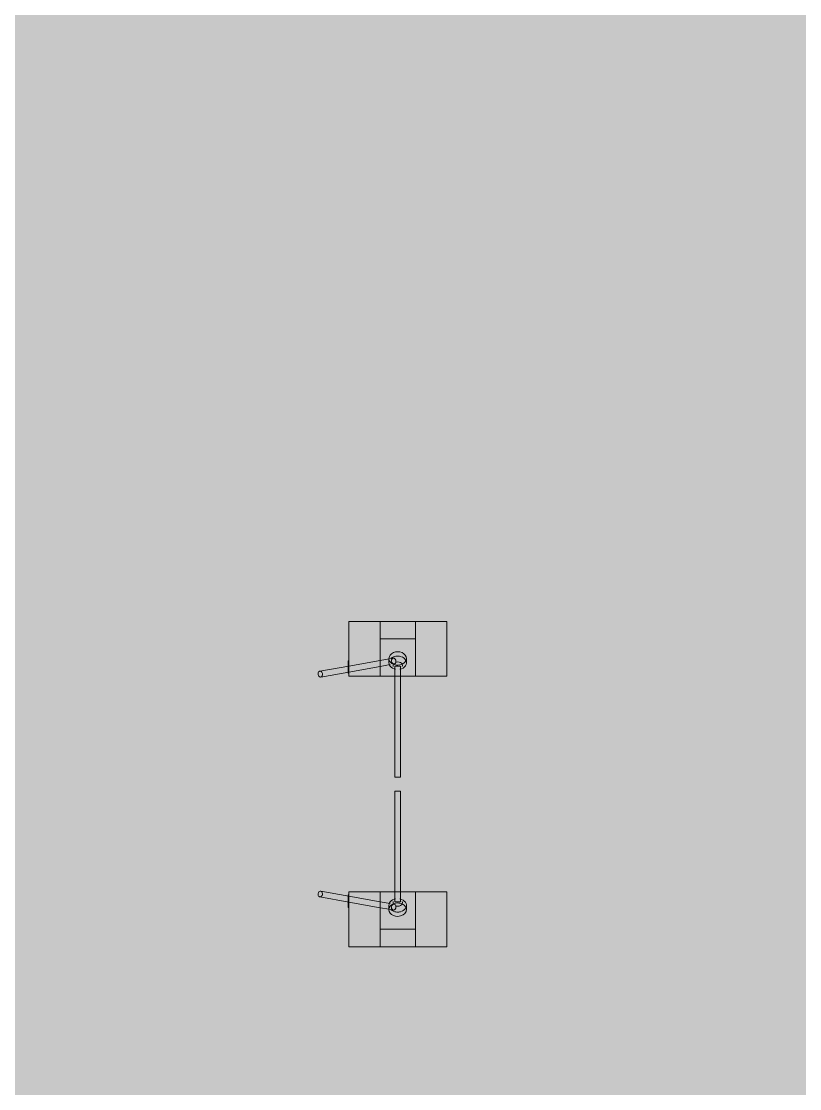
# Model space of a CAD drawing. Header units: millimetres. Extents: x -3724 to 231642, y -8553 to 29017.
# Drawn here: x 87495 to 91465, y 15282 to 20725 of the extents above; entities that cross this region are included whole.
import ezdxf

# ---------------------------------------------------------------- set-up
doc = ezdxf.new("R2010")
doc.units = ezdxf.units.MM
doc.layers.add('A-DETL-GENF-3', color=7, linetype='Continuous', lineweight=9, true_color=0xc0c0c0, transparency=0.4)
doc.layers.add('A-GENM-3', color=7, linetype='Continuous', lineweight=5, true_color=0x737373)
doc.layers.add('M-EQPM-3', color=7, linetype='Continuous', lineweight=5, true_color=0x737373)

# ---------------------------------------------------------------- blocks, each defined once
blk = doc.blocks.new('Gotschlich_Турникет-трипод_Тумбовый_Modul_Cross _R18 - Modul Cross 2-Arm-31992132-1_3_1_птичка')
at = {"layer": 'A-GENM-3'}
for p, q in [((83, -250), (86.2, -250)), ((86.2, -250), (91.5, -250)), ((91.3, -250), (90.7, -250)), ((94.6, -250), (91.3, -250)), ((91.5, -250), (94.6, -250))]:
    blk.add_line(p, q, dxfattribs=at)
at = {"layer": 'M-EQPM-3'}
for p, q in [((-140, 250), (-140, 90)), ((-140, 90), (-140, 250)), ((-140, 250), (140, 250)), ((140, 250), (-140, 250)), ((140, 250), (140, 90)), ((140, 90), (140, 250)), ((-50.7, 90), (-140, 90)), ((-140, 90), (140, 90)), ((-140, 90), (-140, -90)), ((-140, 90), (-140, -90)), ((-140, -90), (-140, 90)), ((-140, 90), (-140, -90)), ((-140, 90), (140, 90)), ((-140, 90), (140, 90)), ((-140, -90), (-140, 90)), ((-140, 90), (-140, -90)), ((-140, 90), (140, 90)), ((-140, 90), (140, 90)), ((-140, 90), (140, 90)), ((-140, 90), (140, 90)), ((140, 90), (-50.7, 90)), ((-50.7, 90), (-50.7, -90)), ((140, -90), (140, 90)), ((140, -90), (140, 90)), ((140, 90), (140, -90)), ((140, -90), (140, 90)), ((140, 90), (140, -90)), ((70.8, 44.5), (49, 44.5)), ((94.8, 15), (88.7, 15)), ((140, 15), (94.8, 15)), ((653.7, 15), (140, 15)), ((47.1, -22.8), (50.9, -43.8)), ((49, -44.5), (70.8, -44.5)), ((50.9, -43.8), (59.1, -90)), ((89.6, -90), (80.4, -38.5)), ((88.7, -15), (94.8, -15)), ((94.8, -15), (140, -15)), ((140, -15), (653.7, -15)), ((140, -90), (-140, -90)), ((-140, -90), (-50.7, -90)), ((-140, -90), (140, -90)), ((140, -90), (-140, -90)), ((-140, -90), (140, -90)), ((140, -90), (-140, -90)), ((-140, -250), (-140, -90)), ((-140, -90), (-140, -250)), ((-140, -90), (60, -90)), ((-140, -90), (140, -90)), ((-50.7, -90), (140, -90)), ((59.1, -90), (87.7, -250)), ((87.7, -90), (140, -90)), ((118.2, -250), (89.6, -90)), ((140, -250), (140, -90)), ((140, -90), (140, -250)), ((-140, -250), (91.5, -250)), ((140, -250), (-140, -250)), ((63.6, -250), (60.8, -250)), ((60.8, -250), (63.6, -250)), ((60.8, -250), (60.8, -252)), ((63.6, -252), (60.8, -252)), ((60.8, -252), (63.6, -252)), ((64.9, -250), (62.5, -250)), ((62.5, -250), (73, -250)), ((62.5, -250), (62.5, -252)), ((73, -252), (62.5, -252)), ((62.5, -252), (64.9, -252)), ((76.7, -250), (63.6, -250)), ((63.6, -250), (65.8, -250)), ((63.6, -250), (63.6, -252)), ((65.8, -252), (63.6, -252)), ((63.6, -252), (76.7, -252)), ((68.9, -250), (63.9, -250)), ((63.9, -250), (65.6, -250)), ((63.9, -250), (63.9, -252)), ((65.6, -252), (63.9, -252)), ((63.9, -252), (68.9, -252)), ((65.7, -250), (64.5, -250)), ((64.5, -250), (77.5, -250)), ((64.5, -250), (64.5, -252)), ((77.5, -252), (64.5, -252)), ((64.5, -252), (65.7, -252)), ((66.4, -250), (64.9, -250)), ((64.9, -250), (64.9, -252)), ((64.9, -252), (66.4, -252)), ((65.6, -250), (67.2, -250)), ((67.2, -252), (65.6, -252)), ((77.9, -250), (65.7, -250)), ((65.7, -250), (65.7, -252)), ((65.7, -252), (77.9, -252)), ((65.8, -250), (78.2, -250)), ((65.8, -250), (65.8, -252)), ((78.2, -252), (65.8, -252)), ((79.3, -250), (66.4, -250)), ((66.4, -252), (79.3, -252)), ((67.2, -250), (80.3, -250)), ((67.2, -250), (67.2, -252)), ((80.3, -252), (67.2, -252)), ((69.5, -250), (68.9, -250)), ((68.9, -250), (68.9, -252)), ((68.9, -252), (69.5, -252)), ((70.9, -250), (69.5, -250)), ((69.5, -250), (69.5, -252)), ((69.5, -252), (70.9, -252)), ((81.4, -250), (70.9, -250)), ((70.9, -252), (81.4, -252)), ((73, -250), (74.2, -250)), ((73, -250), (73, -252)), ((74.2, -252), (73, -252)), ((74.2, -250), (75, -250)), ((75, -252), (74.2, -252)), ((75, -250), (80, -250)), ((75, -250), (75, -252)), ((80, -252), (75, -252)), ((78.1, -250), (76.7, -250)), ((76.7, -250), (76.7, -252)), ((76.7, -252), (78.1, -252)), ((77.5, -250), (79, -250)), ((77.5, -252), (77.5, -250)), ((79, -252), (77.5, -252)), ((80.3, -250), (77.9, -250)), ((77.9, -250), (77.9, -252)), ((77.9, -252), (80.3, -252)), ((80, -250), (78.1, -250)), ((78.1, -252), (80, -252)), ((78.2, -250), (79.3, -250)), ((78.2, -252), (78.2, -250)), ((79.3, -252), (78.2, -252)), ((79, -250), (81.4, -250)), ((81.4, -252), (79, -252)), ((79.3, -250), (79.3, -252)), ((80, -250), (80, -252)), ((80.3, -250), (83.1, -250)), ((83.1, -250), (80.3, -250)), ((80.3, -250), (80.3, -252)), ((80.3, -250), (80.3, -252)), ((80.3, -252), (83.1, -252)), ((83.1, -252), (80.3, -252)), ((81.4, -250), (81.4, -252)), ((86.3, -250), (83, -250)), ((83, -250), (86.2, -250)), ((83, -250), (83, -252)), ((86.2, -252), (83, -252)), ((83, -252), (86.3, -252)), ((83.1, -250), (83.1, -252)), ((86.2, -250), (91.5, -250)), ((86.2, -252), (86.2, -250)), ((91.5, -252), (86.2, -252)), ((86.9, -250), (86.3, -250)), ((86.3, -250), (86.3, -252)), ((86.3, -252), (86.9, -252)), ((90.7, -250), (86.9, -250)), ((86.9, -250), (86.9, -252)), ((86.9, -252), (90.7, -252)), ((88.3, -250), (87.5, -250)), ((87.5, -250), (90.1, -250)), ((87.5, -250), (87.5, -252)), ((90.1, -252), (87.5, -252)), ((87.5, -252), (88.3, -252)), ((87.7, -250), (114, -397.6)), ((89.2, -250), (88.3, -250)), ((88.3, -250), (88.3, -252)), ((88.3, -252), (89.2, -252)), ((90.1, -250), (89.2, -250)), ((89.2, -250), (89.2, -252)), ((89.2, -252), (90.1, -252)), ((90.1, -252), (90.1, -250)), ((91.3, -250), (90.7, -250)), ((90.7, -250), (90.7, -252)), ((90.7, -252), (91.3, -252)), ((94.6, -250), (91.3, -250)), ((91.3, -250), (91.3, -252)), ((91.3, -252), (94.6, -252)), ((91.5, -250), (94.6, -250)), ((91.5, -250), (91.5, -252)), ((94.6, -252), (91.5, -252)), ((96.9, -250), (93.7, -250)), ((93.7, -250), (97.1, -250)), ((93.7, -250), (93.7, -252)), ((97.1, -252), (93.7, -252)), ((93.7, -252), (96.9, -252)), ((94.6, -250), (94.6, -252)), ((102.1, -250), (96.9, -250)), ((96.9, -250), (96.9, -252)), ((96.9, -252), (102.1, -252)), ((97.1, -250), (99.1, -250)), ((97.1, -252), (97.1, -250)), ((99.1, -252), (97.1, -252)), ((99.1, -250), (99.9, -250)), ((99.1, -250), (99.1, -252)), ((99.9, -252), (99.1, -252)), ((99.9, -250), (102, -250)), ((99.9, -250), (99.9, -252)), ((102, -252), (99.9, -252)), ((102, -250), (105.3, -250)), ((102, -250), (102, -252)), ((105.3, -252), (102, -252)), ((105.3, -250), (102.1, -250)), ((102.1, -250), (102.1, -252)), ((102.1, -252), (105.3, -252)), ((105.3, -250), (105.3, -252)), ((106.9, -250), (110.1, -250)), ((110.1, -250), (106.9, -250)), ((106.9, -252), (106.9, -250)), ((106.9, -250), (106.9, -252)), ((106.9, -252), (110.1, -252)), ((110.1, -252), (106.9, -252)), ((110, -250), (107, -250)), ((107, -250), (110, -250)), ((107, -250), (107, -252)), ((107, -250), (107, -252)), ((110, -252), (107, -252)), ((107, -252), (110, -252)), ((110, -252), (110, -250)), ((110, -250), (110, -252)), ((110.1, -250), (110.1, -252)), ((110.1, -250), (110.1, -252)), ((116, -250), (111.8, -250)), ((111.8, -250), (115.5, -250)), ((111.8, -250), (111.8, -252)), ((115.5, -252), (111.8, -252)), ((111.8, -252), (116, -252)), ((115.6, -250), (111.9, -250)), ((111.9, -250), (116, -250)), ((111.9, -250), (111.9, -252)), ((116, -252), (111.9, -252)), ((111.9, -252), (115.6, -252)), ((115.5, -250), (117.8, -250)), ((115.5, -252), (115.5, -250)), ((117.8, -252), (115.5, -252)), ((117.8, -250), (115.6, -250)), ((115.6, -250), (115.6, -252)), ((115.6, -252), (117.8, -252)), ((116, -250), (116, -252)), ((116.7, -250), (140, -250)), ((117.8, -250), (120.1, -250)), ((120.2, -250), (117.8, -250)), ((117.8, -250), (117.8, -252)), ((117.8, -250), (117.8, -252)), ((117.8, -252), (120.2, -252)), ((120.1, -252), (117.8, -252)), ((143.6, -392.3), (118.2, -250)), ((123.8, -250), (119.8, -250)), ((119.8, -250), (123.8, -250)), ((119.8, -250), (119.8, -252)), ((123.8, -252), (119.8, -252)), ((119.8, -252), (123.8, -252)), ((120.1, -250), (123.8, -250)), ((120.1, -250), (120.1, -252)), ((123.8, -252), (120.1, -252)), ((123.8, -250), (120.2, -250)), ((120.2, -250), (120.2, -252)), ((120.2, -252), (123.8, -252)), ((123.8, -250), (123.8, -252)), ((123.8, -250), (123.8, -252))]:
    blk.add_line(p, q, dxfattribs=at)
for centre, major_axis, ratio, start_param, end_param in [((49, 0), (0, 44.5), 0.767231, 4.712389, 7.853982), ((49, 0), (0, 44.5), 0.767231, 1.570796, 2.094395), ((70.8, 0), (0, 44.5), 0.767231, 1.123331, 1.570796), ((70.8, 0), (0, 44.5), 0.767231, 1.570796, 2.018261), ((70.8, 0), (0, 44.5), 0.767231, 0.334478, 1.047198), ((70.8, 0), (0, 44.5), 0.767231, 4.950725, 6.617663), ((85, 0), (0, 23.8), 0.767231, 0.363973, 1.570796), ((85, 0), (0, 23.8), 0.767231, 1.570796, 2.040343), ((49, 0), (0, 44.5), 0.767231, 4.18879, 4.712389), ((85, 0), (0, 23.8), 0.767231, 5.969026, 6.597345), ((88.7, 0), (0, 15), 0.001848, 0, 0.523599), ((88.7, 0), (0, 15), 0.001848, 5.759587, 6.283185), ((88.7, 0), (0, 15), 0.001848, 0.523599, 0.785398), ((88.7, 0), (0, 15), 0.001848, 5.497787, 5.759587), ((88.7, 0), (0, 15), 0.001848, 0.785398, 1.570796), ((88.7, 0), (0, 15), 0.001848, 4.974188, 5.497787), ((88.7, 0), (0, 15), 0.001848, 4.712389, 4.974188), ((88.7, 0), (0, 15), 0.001848, 1.570796, 2.094395), ((88.7, 0), (0, 15), 0.001848, 4.45059, 4.712389), ((653.7, 0), (0, 15), 0.001848, 0, 1.570796), ((653.7, 0), (0, 15), 0.001848, 4.712389, 6.283185), ((653.7, 0), (0, 15), 0.001848, 1.570796, 3.141593), ((653.7, 0), (0, 15), 0.001848, 3.141593, 4.712389), ((49, 0), (0, 44.5), 0.767231, 2.094395, 2.617994), ((49, 0), (0, 44.5), 0.767231, 2.617994, 4.18879), ((70.8, 0), (0, 44.5), 0.767231, 2.094395, 2.419433), ((61.9, -20.2), (14.8, 2.6), 0.738826, 2.696356, 3.219954), ((61.9, -20.2), (14.8, 2.6), 0.738826, 3.219954, 3.481754), ((61.9, -20.2), (14.8, 2.6), 0.738826, 2.434556, 2.696356), ((61.9, -20.2), (14.8, 2.6), 0.738826, 3.481754, 3.743553), ((61.9, -20.2), (14.8, 2.6), 0.738826, 2.172757, 2.434556), ((61.9, -20.2), (14.8, 2.6), 0.738826, 3.743553, 4.528951), ((61.9, -20.2), (14.8, 2.6), 0.738826, 1.387359, 2.172757), ((61.9, -20.2), (14.8, 2.6), 0.738826, 4.528951, 4.790751), ((61.9, -20.2), (14.8, 2.6), 0.738826, 1.125559, 1.387359), ((70.8, 0), (0, 44.5), 0.767231, 2.935913, 4.474053), ((61.9, -20.2), (14.8, 2.6), 0.738826, 4.790751, 5.31435), ((61.9, -20.2), (14.8, 2.6), 0.738826, 0.601961, 1.125559), ((61.9, -20.2), (14.8, 2.6), 0.738826, 5.31435, 6.099748), ((61.9, -20.2), (14.8, 2.6), 0.738826, 0.340161, 0.601961), ((61.9, -20.2), (14.8, 2.6), 0.738826, 0.078362, 0.340161), ((61.9, -20.2), (14.8, 2.6), 0.738826, 6.099748, 6.361547), ((85, 0), (0, 23.8), 0.767231, 2.827433, 3.455752), ((88.7, 0), (0, 15), 0.001848, 3.926991, 4.45059), ((88.7, 0), (0, 15), 0.001848, 2.094395, 2.356194), ((88.7, 0), (0, 15), 0.001848, 2.356194, 2.617994), ((88.7, 0), (0, 15), 0.001848, 3.665191, 3.926991), ((88.7, 0), (0, 15), 0.001848, 2.617994, 3.141593), ((88.7, 0), (0, 15), 0.001848, 3.141593, 3.665191), ((128.8, -395), (14.8, 2.6), 0.738826, 2.696356, 2.958155), ((128.8, -395), (14.8, 2.6), 0.738826, 2.958155, 3.141593), ((128.8, -395), (14.8, 2.6), 0.738826, 3.141593, 3.219954), ((128.8, -395), (14.8, 2.6), 0.738826, 3.219954, 3.743553), ((128.8, -395), (14.8, 2.6), 0.738826, 0.601961, 2.696356), ((128.8, -395), (14.8, 2.6), 0.738826, 3.743553, 6.361547), ((128.8, -395), (14.8, 2.6), 0.738826, 0.078362, 0.601961)]:
    blk.add_ellipse(centre, major_axis=major_axis, ratio=ratio, start_param=start_param, end_param=end_param, dxfattribs=at)
blk = doc.blocks.new('Gotschlich_Турникет-трипод_Тумбовый_Modul_Cross _R18 - Modul Cross 2-Arm-31997083-1_3_1_птичка')
at = {"layer": 'A-GENM-3'}
for p, q in [((83, 250), (86.2, 250)), ((86.2, 250), (91.5, 250)), ((91.3, 250), (90.7, 250)), ((94.6, 250), (91.3, 250)), ((91.5, 250), (94.6, 250))]:
    blk.add_line(p, q, dxfattribs=at)
at = {"layer": 'M-EQPM-3'}
for p, q in [((114, 397.6), (87.7, 250)), ((118.2, 250), (143.6, 392.3)), ((-140, 250), (-140, 90)), ((-140, 90), (-140, 250)), ((91.5, 250), (-140, 250)), ((-140, 250), (140, 250)), ((87.7, 250), (59.1, 90)), ((63.6, 252), (60.8, 252)), ((60.8, 252), (63.6, 252)), ((60.8, 252), (60.8, 250)), ((63.6, 250), (60.8, 250)), ((60.8, 250), (63.6, 250)), ((64.9, 252), (62.5, 252)), ((62.5, 252), (73, 252)), ((62.5, 252), (62.5, 250)), ((73, 250), (62.5, 250)), ((62.5, 250), (64.9, 250)), ((76.7, 252), (63.6, 252)), ((63.6, 252), (65.8, 252)), ((63.6, 252), (63.6, 250)), ((65.2, 250), (63.6, 250)), ((63.6, 250), (76.7, 250)), ((68.9, 252), (63.9, 252)), ((63.9, 252), (65.6, 252)), ((63.9, 252), (63.9, 250)), ((65.6, 250), (63.9, 250)), ((63.9, 250), (68.9, 250)), ((65.7, 252), (64.5, 252)), ((64.5, 252), (77.5, 252)), ((64.5, 252), (64.5, 250)), ((77.5, 250), (64.5, 250)), ((64.5, 250), (65.7, 250)), ((66.4, 252), (64.9, 252)), ((64.9, 252), (64.9, 250)), ((64.9, 250), (66, 250)), ((65.8, 250), (65.2, 250)), ((65.6, 252), (67.2, 252)), ((67.2, 250), (65.6, 250)), ((77.9, 252), (65.7, 252)), ((65.7, 252), (65.7, 250)), ((65.7, 250), (77.9, 250)), ((65.8, 252), (78.2, 252)), ((65.8, 252), (65.8, 250)), ((78.2, 250), (65.8, 250)), ((66, 250), (66.4, 250)), ((79.3, 252), (66.4, 252)), ((66.4, 250), (79.3, 250)), ((67.2, 252), (80.3, 252)), ((67.2, 252), (67.2, 250)), ((80.3, 250), (67.2, 250)), ((69.5, 252), (68.9, 252)), ((68.9, 252), (68.9, 250)), ((68.9, 250), (69.5, 250)), ((70.9, 252), (69.5, 252)), ((69.5, 252), (69.5, 250)), ((69.5, 250), (70.9, 250)), ((81.4, 252), (70.9, 252)), ((70.9, 250), (81.4, 250)), ((73, 252), (74.2, 252)), ((73, 252), (73, 250)), ((74.2, 250), (73, 250)), ((74.2, 252), (75, 252)), ((75, 250), (74.2, 250)), ((75, 252), (80, 252)), ((75, 252), (75, 250)), ((80, 250), (75, 250)), ((78.1, 252), (76.7, 252)), ((76.7, 252), (76.7, 250)), ((76.7, 250), (78.1, 250)), ((77.5, 252), (79, 252)), ((77.5, 250), (77.5, 252)), ((77.9, 250), (77.5, 250)), ((80.3, 252), (77.9, 252)), ((77.9, 252), (77.9, 250)), ((77.9, 250), (80.3, 250)), ((79, 250), (77.9, 250)), ((80, 252), (78.1, 252)), ((78.1, 250), (80, 250)), ((78.2, 252), (79.3, 252)), ((78.2, 250), (78.2, 252)), ((79.3, 250), (78.2, 250)), ((79, 252), (81.4, 252)), ((81.4, 250), (79, 250)), ((79.3, 252), (79.3, 250)), ((80, 252), (80, 250)), ((80.3, 252), (83.1, 252)), ((83.1, 252), (80.3, 252)), ((80.3, 252), (80.3, 250)), ((80.3, 252), (80.3, 250)), ((80.3, 250), (83.1, 250)), ((83.1, 250), (80.3, 250)), ((81.4, 252), (81.4, 250)), ((86.3, 252), (83, 252)), ((83, 252), (86.2, 252)), ((83, 252), (83, 250)), ((86.2, 250), (83, 250)), ((83, 250), (86.3, 250)), ((83.1, 252), (83.1, 250)), ((86.2, 252), (91.5, 252)), ((86.2, 250), (86.2, 252)), ((91.5, 250), (86.2, 250)), ((86.9, 252), (86.3, 252)), ((86.3, 252), (86.3, 250)), ((86.3, 250), (86.9, 250)), ((90.7, 252), (86.9, 252)), ((86.9, 252), (86.9, 250)), ((86.9, 250), (90.7, 250)), ((88.3, 252), (87.5, 252)), ((87.5, 252), (90.1, 252)), ((87.5, 252), (87.5, 250)), ((90.1, 250), (87.5, 250)), ((87.5, 250), (88.3, 250)), ((89.2, 252), (88.3, 252)), ((88.3, 252), (88.3, 250)), ((88.3, 250), (89.2, 250)), ((90.1, 252), (89.2, 252)), ((89.2, 252), (89.2, 250)), ((89.2, 250), (90.1, 250)), ((89.6, 90), (118.2, 250)), ((90.1, 250), (90.1, 252)), ((91.3, 252), (90.7, 252)), ((90.7, 252), (90.7, 250)), ((90.7, 250), (91.3, 250)), ((94.6, 252), (91.3, 252)), ((91.3, 252), (91.3, 250)), ((91.3, 250), (94.6, 250)), ((91.5, 252), (94.6, 252)), ((91.5, 252), (91.5, 250)), ((94.6, 250), (91.5, 250)), ((96.9, 252), (93.7, 252)), ((93.7, 252), (97.1, 252)), ((93.7, 252), (93.7, 250)), ((97.1, 250), (93.7, 250)), ((93.7, 250), (96.9, 250)), ((94.6, 252), (94.6, 250)), ((102.1, 252), (96.9, 252)), ((96.9, 252), (96.9, 250)), ((96.9, 250), (102.1, 250)), ((97.1, 252), (99.1, 252)), ((97.1, 250), (97.1, 252)), ((99.1, 250), (97.1, 250)), ((99.1, 252), (99.9, 252)), ((99.1, 252), (99.1, 250)), ((99.9, 250), (99.1, 250)), ((99.9, 252), (102, 252)), ((99.9, 252), (99.9, 250)), ((102, 250), (99.9, 250)), ((102, 252), (105.3, 252)), ((102, 252), (102, 250)), ((105.3, 250), (102, 250)), ((105.3, 252), (102.1, 252)), ((102.1, 252), (102.1, 250)), ((102.1, 250), (105.3, 250)), ((105.3, 252), (105.3, 250)), ((106.9, 252), (110.1, 252)), ((110.1, 252), (106.9, 252)), ((106.9, 250), (106.9, 252)), ((106.9, 252), (106.9, 250)), ((106.9, 250), (110.1, 250)), ((110.1, 250), (106.9, 250)), ((110, 252), (107, 252)), ((107, 252), (110, 252)), ((107, 252), (107, 250)), ((107, 252), (107, 250)), ((110, 250), (107, 250)), ((107, 250), (110, 250)), ((110, 250), (110, 252)), ((110, 252), (110, 250)), ((110.1, 252), (110.1, 250)), ((110.1, 252), (110.1, 250)), ((116, 252), (111.8, 252)), ((111.8, 252), (115.5, 252)), ((111.8, 252), (111.8, 250)), ((115.5, 250), (111.8, 250)), ((111.8, 250), (116, 250)), ((115.6, 252), (111.9, 252)), ((111.9, 252), (116, 252)), ((111.9, 252), (111.9, 250)), ((116, 250), (111.9, 250)), ((111.9, 250), (115.6, 250)), ((115.5, 252), (117.8, 252)), ((115.5, 250), (115.5, 252)), ((117.8, 250), (115.5, 250)), ((117.8, 252), (115.6, 252)), ((115.6, 252), (115.6, 250)), ((115.6, 250), (117.8, 250)), ((116, 252), (116, 250)), ((140, 250), (116.7, 250)), ((117.8, 252), (120.1, 252)), ((120.2, 252), (117.8, 252)), ((117.8, 252), (117.8, 250)), ((117.8, 252), (117.8, 250)), ((117.8, 250), (120.2, 250)), ((120.1, 250), (117.8, 250)), ((123.8, 252), (119.8, 252)), ((119.8, 252), (123.8, 252)), ((119.8, 252), (119.8, 250)), ((123.8, 250), (119.8, 250)), ((119.8, 250), (123.8, 250)), ((120.1, 252), (123.8, 252)), ((120.1, 252), (120.1, 250)), ((123.8, 250), (120.1, 250)), ((123.8, 252), (120.2, 252)), ((120.2, 252), (120.2, 250)), ((120.2, 250), (123.8, 250)), ((123.8, 252), (123.8, 250)), ((123.8, 252), (123.8, 250)), ((140, 250), (140, 90)), ((140, 90), (140, 250)), ((-50.7, 90), (-140, 90)), ((-140, 90), (140, 90)), ((-140, 90), (-140, -90)), ((-140, 90), (-140, -90)), ((-140, 90), (-140, -90)), ((-140, -90), (-140, 90)), ((140, 90), (-140, 90)), ((-140, 90), (140, 90)), ((-140, 90), (-140, -90)), ((-140, -90), (-140, 90)), ((140, 90), (-140, 90)), ((-140, 90), (140, 90)), ((60, 90), (-140, 90)), ((140, 90), (-140, 90)), ((140, 90), (-50.7, 90)), ((-50.7, 90), (-50.7, -90)), ((59.1, 90), (50.9, 43.8)), ((80.4, 38.5), (89.6, 90)), ((140, 90), (87.7, 90)), ((140, -90), (140, 90)), ((140, 90), (140, -90)), ((140, -90), (140, 90)), ((140, 90), (140, -90)), ((140, -90), (140, 90)), ((50.9, 43.8), (47.1, 22.8)), ((70.8, 44.5), (49, 44.5)), ((94.8, 15), (88.7, 15)), ((140, 15), (94.8, 15)), ((653.7, 15), (140, 15)), ((49, -44.5), (70.8, -44.5)), ((88.7, -15), (94.8, -15)), ((94.8, -15), (140, -15)), ((140, -15), (653.7, -15)), ((140, -90), (-140, -90)), ((-140, -90), (-50.7, -90)), ((140, -90), (-140, -90)), ((140, -90), (-140, -90)), ((140, -90), (-140, -90)), ((140, -90), (-140, -90)), ((-140, -250), (-140, -90)), ((-140, -90), (-140, -250)), ((140, -90), (-140, -90)), ((140, -90), (-140, -90)), ((-50.7, -90), (140, -90)), ((140, -250), (140, -90)), ((140, -90), (140, -250)), ((140, -250), (-140, -250)), ((-140, -250), (140, -250))]:
    blk.add_line(p, q, dxfattribs=at)
for centre, major_axis, ratio, start_param, end_param in [((128.8, 395), (-14.8, 2.6), 0.738826, 6.204824, 6.466623), ((128.8, 395), (-14.8, 2.6), 0.738826, 0.183438, 0.445237), ((128.8, 395), (-14.8, 2.6), 0.738826, 5.681225, 6.204824), ((128.8, 395), (-14.8, 2.6), 0.738826, 0.445237, 0.707036), ((128.8, 395), (-14.8, 2.6), 0.738826, 0.707036, 1.230635), ((128.8, 395), (-14.8, 2.6), 0.738826, 3.063231, 5.681225), ((128.8, 395), (-14.8, 2.6), 0.738826, 1.230635, 1.754234), ((128.8, 395), (-14.8, 2.6), 0.738826, 1.754234, 2.539632), ((128.8, 395), (-14.8, 2.6), 0.738826, 2.539632, 3.063231), ((49, 0), (0, 44.5), 0.767231, 4.712389, 7.853982), ((70.8, 0), (0, 44.5), 0.767231, 1.123331, 1.570796), ((70.8, 0), (0, 44.5), 0.767231, 0.72216, 1.047198), ((61.9, 20.2), (-14.8, 2.6), 0.738826, 5.681225, 7.252021), ((61.9, 20.2), (-14.8, 2.6), 0.738826, 4.895827, 5.681225), ((61.9, 20.2), (-14.8, 2.6), 0.738826, 0.968836, 1.754234), ((61.9, 20.2), (-14.8, 2.6), 0.738826, 4.634027, 4.895827), ((61.9, 20.2), (-14.8, 2.6), 0.738826, 1.754234, 2.539632), ((70.8, 0), (0, 44.5), 0.767231, 4.950725, 6.488865), ((61.9, 20.2), (-14.8, 2.6), 0.738826, 4.110428, 4.634027), ((85, 0), (0, 23.8), 0.767231, 1.10125, 1.570796), ((61.9, 20.2), (-14.8, 2.6), 0.738826, 3.32503, 4.110428), ((61.9, 20.2), (-14.8, 2.6), 0.738826, 2.539632, 3.32503), ((85, 0), (0, 23.8), 0.767231, 5.969026, 6.597345), ((88.7, 0), (0, 15), 0.001848, 0, 0.785398), ((88.7, 0), (0, 15), 0.001848, 5.759587, 6.283185), ((88.7, 0), (0, 15), 0.001848, 5.497787, 5.759587), ((88.7, 0), (0, 15), 0.001848, 0.785398, 1.570796), ((88.7, 0), (0, 15), 0.001848, 4.974188, 5.497787), ((88.7, 0), (0, 15), 0.001848, 4.712389, 4.974188), ((653.7, 0), (0, 15), 0.001848, 0, 0.261799), ((653.7, 0), (0, 15), 0.001848, 4.712389, 6.283185), ((653.7, 0), (0, 15), 0.001848, 0.261799, 1.308997), ((653.7, 0), (0, 15), 0.001848, 1.308997, 1.570796), ((49, 0), (0, 44.5), 0.767231, 1.570796, 4.18879), ((70.8, 0), (0, 44.5), 0.767231, 1.570796, 2.018261), ((70.8, 0), (0, 44.5), 0.767231, 2.094395, 2.807115), ((70.8, 0), (0, 44.5), 0.767231, 2.807115, 4.474053), ((85, 0), (0, 23.8), 0.767231, 1.570796, 2.77762), ((49, 0), (0, 44.5), 0.767231, 4.18879, 4.712389), ((85, 0), (0, 23.8), 0.767231, 2.827433, 3.455752), ((88.7, 0), (0, 15), 0.001848, 4.45059, 4.712389), ((88.7, 0), (0, 15), 0.001848, 1.570796, 2.356194), ((88.7, 0), (0, 15), 0.001848, 3.926991, 4.45059), ((88.7, 0), (0, 15), 0.001848, 2.356194, 2.617994), ((88.7, 0), (0, 15), 0.001848, 3.665191, 3.926991), ((88.7, 0), (0, 15), 0.001848, 2.617994, 2.879793), ((88.7, 0), (0, 15), 0.001848, 3.141593, 3.665191), ((88.7, 0), (0, 15), 0.001848, 2.879793, 3.141593), ((653.7, 0), (0, 15), 0.001848, 1.570796, 1.832596), ((653.7, 0), (0, 15), 0.001848, 3.141593, 4.712389), ((653.7, 0), (0, 15), 0.001848, 1.832596, 2.094395), ((653.7, 0), (0, 15), 0.001848, 2.094395, 3.141593)]:
    blk.add_ellipse(centre, major_axis=major_axis, ratio=ratio, start_param=start_param, end_param=end_param, dxfattribs=at)

msp = doc.modelspace()

# ---------------------------------------------------------------- hatches: boundary and pattern name
at = {"layer": 'A-DETL-GENF-3'}
h = msp.add_hatch(color=256, dxfattribs=at)
h.paths.add_polyline_path([(117974.3, 13475), (117974.3, 13425), (117074.3, 13425), (117074.3, 13475), (117966.3, 13475)])
h.paths.add_polyline_path([(99999.3, 27180), (99999.3, 27140), (100009.3, 27140), (100009.3, 27100), (99939.3, 27100), (99939.3, 27180)])
h.paths.add_polyline_path([(79606.3, 7205), (79606.3, 7295), (79686.3, 7295), (79686.3, 7195), (79666.3, 7195), (79666.3, 7205)])
h.paths.add_polyline_path([(79486.3, 5105), (79486.3, 5195), (79566.3, 5195), (79566.3, 5095), (79546.3, 5095), (79546.3, 5105), (79531, 5105)])
h.paths.add_polyline_path([(89249.3, -280), (118095.3, -280), (118095.3, 12125), (117974.3, 12125), (117974.3, 12070), (117966.3, 12070), (117968.9, 12140), (117974.3, 12140), (117974.3, 12175), (118024.3, 12175), (118024.3, 12185), (118054.3, 12185), (118054.3, 12140), (118095.3, 12140), (118095.3, 13510), (118054.3, 13510), (118054.3, 13465), (118024.3, 13465), (118024.3, 13475), (117974.3, 13475), (117974.3, 13510), (117966.3, 13510), (117966.3, 13580), (117974.3, 13580), (117974.3, 13525), (118095.3, 13525), (118095.3, 23799.7), (113564.3, 23799.7), (113564.3, 27350), (111534.3, 27348), (111534.3, 27265), (111494.3, 27265), (111494.3, 27350), (101529.3, 27350), (101529.3, 27180), (101489.3, 27180), (101489.3, 27350), (100039.3, 27350), (100039.3, 27180), (99999.3, 27180), (99999.3, 27350), (83453.4, 27350), (83453.4, 20672.1), (83558.4, 20672.1), (83558.4, 20725.1), (83575.4, 20725.1), (83575.4, 20627.1), (83615.4, 20627.1), (83615.4, 20725.1), (83765.4, 20720.9), (83764.3, 18975.1), (83615.4, 18975.1), (83614.3, 19073.1), (83575.4, 19073.1), (83575.4, 18975.1), (83558.4, 18975.1), (83558.4, 19082.1), (83453.4, 19082.1), (83453.4, 17663.1), (83555.4, 17663.1), (83558.4, 17725.1), (83575.4, 17725.1), (83575.4, 17627.1), (83615.4, 17627.1), (83615.4, 17725.1), (83765.4, 17725.1), (83764.3, 15975.1), (83615.4, 15975.1), (83614.3, 16073.1), (83575.4, 16073.1), (83575.4, 15965.1), (83565.4, 15975.1), (83565.4, 15965.1), (83555.4, 15965.1), (83550.4, 16073.1), (83453.4, 16073.1), (83453.4, 15380), (79414.3, 15380), (79414.3, 7205), (79606.3, 7205), (79606.3, 7145), (79414.3, 7145), (79419.3, 5795), (79606.3, 5795), (79606.3, 5735), (79414.3, 5735), (79414.3, 5105), (79486.3, 5105), (79486.3, 5045), (79414.3, 5045), (79414.3, 3845), (79486.3, 3845), (79486.3, 3785), (79414.3, 3785), (79414.3, -280), (88864, -280)])
h.paths.add_polyline_path([(116036.9, 100), (116036.9, 495), (116426.9, 495), (116426.9, 100), (116376.9, 100), (116376.9, 445), (116086.9, 445), (116086.9, 100)])
h.paths.add_polyline_path([(109909.3, 100), (109859.3, 100), (109859.3, 445), (109534, 445), (109534, 495), (109909.3, 495), (109909.3, 114.6)])
h.paths.add_polyline_path([(102284.3, 100), (102284.3, 445), (102214.3, 445), (102214.3, 495), (102334.3, 495), (102334.3, 100)])
h.paths.add_polyline_path([(96289.3, 100), (96239.3, 103.3), (96239.3, 495), (96364.3, 495), (96362.9, 445), (96289.3, 439.6), (96289.3, 120)])
h.paths.add_polyline_path([(106057.8, 100), (106057.8, 445), (105864.3, 445), (105864.3, 495), (106107.8, 495), (106107.8, 100)])
h.paths.add_polyline_path([(95289.3, 100), (95239.3, 100), (95239.3, 445), (94639.3, 445), (94639.3, 100), (94589.3, 100), (94589.3, 495), (95289.3, 495), (95289.3, 120)])
h.paths.add_polyline_path([(89539.3, 100), (89539.3, 445), (89139, 445), (89139, 100), (89089, 100), (89089, 495), (89589.3, 495), (89589.3, 100)])
h.paths.add_polyline_path([(86559.3, 100), (86559.3, 495), (87364.3, 490.8), (87364.3, 445), (86609.3, 445), (86609.3, 100)])
h.paths.add_polyline_path([(82864.3, 120), (82864.3, 510), (83214.3, 510), (83214.3, 460), (82914.3, 460), (82914.3, 120)])
h.paths.add_polyline_path([(79546.3, 3695), (79486.3, 3695), (79486.3, 3785), (79546.3, 3785), (79546.3, 3795), (79566.3, 3795), (79566.3, 3695)])
h.paths.add_polyline_path([(79686.3, 5645), (79606.3, 5650.4), (79606.3, 5735), (79666.3, 5735), (79666.3, 5745), (79686.3, 5745), (79686.3, 5735)])
h.paths.add_polyline_path([(82622.5, 7680), (82622.5, 7730), (82612.5, 7730), (82612.5, 7760), (82657.5, 7765.2), (82658.1, 7908), (82727.5, 7908), (82727.5, 7900), (82672.5, 7900), (82672.5, 7680), (82727.5, 7680), (82727.5, 7672), (82657.5, 7673.9), (82657.5, 7680), (82645.8, 7680)])
h.paths.add_polyline_path([(82622.5, 6780), (82572.5, 6780), (82572.5, 7680), (82622.5, 7680), (82622.5, 7459.2)])
h.paths.add_polyline_path([(81364.2, 7280), (81322.5, 7280), (81322.5, 7680), (81372.5, 7680), (81372.5, 7280)])
h.paths.add_polyline_path([(98139.3, 7900), (98099.3, 7900), (98100.4, 8750), (98139.3, 8750), (98139.3, 7906.3)])
h.paths.add_polyline_path([(98189.3, 7672), (98149.3, 7672), (98149.3, 7820), (98129.3, 7820), (98129.3, 7860), (98139.3, 7860), (98139.3, 7900), (98149.3, 7900), (98149.3, 7908), (98219.3, 7908), (98219.3, 7900), (98164.3, 7900), (98164.3, 7680), (98219.3, 7680), (98219.3, 7672), (98194, 7672)])
h.paths.add_polyline_path([(97279.3, 7672), (97209.3, 7672), (97209.3, 7680), (97264.3, 7680), (97264.3, 7900), (97209.3, 7900), (97209.3, 7908), (97279.3, 7908), (97279.3, 7900), (97289.3, 7900), (97289.3, 7860), (97299.3, 7860), (97299.3, 7820), (97279.3, 7820), (97279.3, 7680)])
h.paths.add_polyline_path([(81247.5, 7672), (81217.5, 7672), (81217.5, 7680), (81272.5, 7680), (81272.5, 7900), (81217.5, 7900), (81217.5, 7908), (81287.5, 7908), (81287.5, 7760), (81332.5, 7758.3), (81332.5, 7730), (81322.5, 7730), (81322.5, 7680), (81287.5, 7680), (81283.3, 7672), (81264.5, 7672)])
h.paths.add_polyline_path([(94434.3, 7692), (94404.3, 7692), (94404.3, 7700), (94459.3, 7700), (94459.3, 7900), (94404.3, 7900), (94404.3, 7908), (94474.3, 7908), (94474.3, 7900), (94484.3, 7900), (94484.3, 7860), (94494.3, 7860), (94493.3, 7820), (94474.3, 7820), (94474.3, 7692), (94435.1, 7692)])
h.paths.add_polyline_path([(95484.3, 7900), (95444.3, 7900.4), (95444.3, 8900), (95484.3, 8900), (95484.3, 7909.1)])
h.paths.add_polyline_path([(95494.3, 7692), (95494.3, 7820), (95474.3, 7820), (95474.3, 7860), (95484.3, 7860), (95484.3, 7900), (95494.3, 7900), (95494.3, 7908), (95564.3, 7908), (95564.3, 7900), (95509.3, 7900), (95509.3, 7700), (95564.3, 7700), (95564.3, 7692), (95509.3, 7692)])
h.paths.add_polyline_path([(86109.3, 7693), (86109.3, 7843), (86684.3, 7843), (86684.3, 7693), (86514.3, 7693)])
h.paths.add_polyline_path([(83484.3, 7693), (83484.3, 7843), (84209.3, 7843), (84209.3, 7693), (83509.9, 7693)])
h.paths.add_polyline_path([(86734.3, 7693), (86734.3, 7843), (87314.3, 7843), (87314.3, 7693), (87151.7, 7693)])
h.paths.add_polyline_path([(86684.3, 7883), (86109.3, 7883), (86109.3, 7900), (86684.3, 7896.3)])
h.paths.add_polyline_path([(86734.3, 7883), (86734.3, 7900), (87314.3, 7896.3), (87314.3, 7883), (87151.7, 7883)])
h.paths.add_polyline_path([(84209.3, 7883), (83484.3, 7883), (83484.3, 7900), (84209.3, 7896.3)])
h.paths.add_polyline_path([(86059.3, 7893), (86024.3, 7893), (86024.3, 7920), (86069.3, 7920), (86069.3, 7900), (86059.3, 7900)])
h.paths.add_polyline_path([(102594.3, 10300), (102594.3, 10900), (102634.3, 10900), (102634.3, 10300)])
h.paths.add_polyline_path([(103474.3, 10300), (103474.3, 10900), (103514.3, 10900), (103514.3, 10300)])
h.paths.add_polyline_path([(80174.3, 10625), (79839.3, 10625), (79839.3, 10880), (79889.3, 10880), (79889.3, 10675), (80174.3, 10675), (80174.3, 10900), (80224.3, 10900), (80224.3, 10625)])
h.paths.add_polyline_path([(104099.3, 10900), (104074.3, 10900), (104074.3, 10940), (104064.3, 10940), (104064.3, 10980), (104099.3, 10980)])
h.paths.add_polyline_path([(102569.3, 10900), (102569.3, 10980), (102604.3, 10980), (102604.3, 10940), (102594.3, 10940), (102594.3, 10900), (102584.3, 10900)])
h.paths.add_polyline_path([(103194.3, 10900), (103194.3, 10940), (103184.3, 10940), (103184.3, 10980), (103219.3, 10980), (103219.3, 10900), (103204.3, 10900)])
h.paths.add_polyline_path([(103464.3, 10900), (103449.3, 10900), (103449.3, 10980), (103484.3, 10980), (103484.3, 10940), (103474.3, 10940), (103474.3, 10900)])
h.paths.add_polyline_path([(100164.3, 11000), (100164.3, 11900), (100214.3, 11900), (100214.3, 11000)])
h.paths.add_polyline_path([(101964.3, 11900), (101959.4, 11950), (101954.3, 11950), (101956.7, 11980), (101974.3, 11980), (101974.3, 12108), (102044.3, 12108), (102044.3, 12100), (101989.3, 12100), (101989.3, 11900), (102044.3, 11900), (102044.3, 11892), (101974.3, 11892), (101974.3, 11900)])
h.paths.add_polyline_path([(101914.3, 11000), (101914.3, 11900), (101964.3, 11900), (101964.3, 11000)])
h.paths.add_polyline_path([(107744.3, 11200), (107744.3, 11240), (108344.3, 11240), (108344.3, 11200), (107764.3, 11200)])
h.paths.add_polyline_path([(107744.3, 11175), (107664.3, 11175), (107664.3, 11210), (107704.3, 11210), (107704.3, 11200), (107744.3, 11200), (107744.3, 11190)])
h.paths.add_polyline_path([(86472.3, 11570), (86464.3, 11570), (86464.3, 11625), (86264.3, 11625), (86264.3, 11570), (86256.3, 11570), (86256.3, 11640), (86384.3, 11640), (86384.3, 11660), (86424.3, 11660), (86424.3, 11650), (86464.3, 11650), (86464.3, 11640), (86472.3, 11640), (86472.3, 11600)])
h.paths.add_polyline_path([(87314.3, 11650), (86464.3, 11650), (86464.3, 11690), (87314.3, 11690)])
h.paths.add_polyline_path([(107664.3, 11790), (107664.3, 11825), (107744.3, 11825), (107744.3, 11800), (107704.3, 11800), (107704.3, 11790)])
h.paths.add_polyline_path([(100084.3, 11892), (100084.3, 11900), (100139.3, 11900), (100139.3, 12100), (100084.3, 12100), (100084.3, 12108), (100154.3, 12108), (100156.3, 11980), (100174.3, 11980), (100174.3, 11950), (100164.3, 11950), (100164.3, 11900), (100154.3, 11898.9), (100148.9, 11892), (100114.3, 11892)])
h.paths.add_polyline_path([(107744.3, 12080), (107744.3, 12120), (108344.3, 12120), (108344.3, 12080), (107764.3, 12080)])
h.paths.add_polyline_path([(107744.3, 12055), (107664.3, 12055), (107664.3, 12090), (107704.3, 12090), (107704.3, 12080), (107744.3, 12080), (107744.3, 12070)])
h.paths.add_polyline_path([(99686.3, 12170), (99686.3, 12240), (99694.3, 12240), (99694.3, 12250), (99734.3, 12250), (99737.3, 12260), (99774.3, 12260), (99774.3, 12240), (99922.3, 12240), (99922.3, 12170), (99914.3, 12170), (99914.3, 12225), (99694.3, 12225), (99694.3, 12170), (99687.3, 12170)])
h.paths.add_polyline_path([(102494.3, 12250), (102494.3, 12290), (103494.3, 12290), (103494.3, 12250), (102502.3, 12250)])
h.paths.add_polyline_path([(102502.3, 12170), (102494.3, 12170), (102494.3, 12225), (102294.3, 12225), (102294.3, 12170), (102286.3, 12170), (102286.4, 12240), (102414.3, 12240), (102414.3, 12260), (102454.3, 12260), (102454.3, 12250), (102494.3, 12250), (102494.3, 12240), (102502.3, 12240), (102502.3, 12200)])
h.paths.add_polyline_path([(117574.3, 12175), (117574.3, 12225), (117974.3, 12225), (117974.3, 12175), (117954.3, 12175)])
h.paths.add_polyline_path([(98694.3, 12250), (98694.3, 12290), (99694.3, 12284.6), (99694.3, 12250), (99652.6, 12250)])
h.paths.add_polyline_path([(86384.3, 12490), (86384.3, 12510), (86256.3, 12510), (86256.3, 12580), (86264.3, 12580), (86264.3, 12525), (86464.3, 12525), (86464.3, 12580), (86472.3, 12580), (86472.3, 12510), (86464.3, 12510), (86464.3, 12500), (86424.3, 12500), (86424.3, 12490)])
h.paths.add_polyline_path([(107664.3, 12670), (107664.3, 12705), (107744.3, 12705), (107744.3, 12680), (107704.3, 12680), (107704.3, 12670)])
h.paths.add_polyline_path([(99774.3, 13240), (99734.3, 13240), (99730, 13250), (99694.3, 13250), (99694.3, 13260), (99686.3, 13260), (99686.3, 13330), (99694.3, 13330), (99694.3, 13275), (99914.3, 13275), (99914.3, 13330), (99922.3, 13330), (99922.3, 13260), (99774.3, 13260), (99774.3, 13250)])
h.paths.add_polyline_path([(102454.3, 13240), (102414.3, 13240), (102414.3, 13260), (102286.3, 13260), (102286.3, 13330), (102294.3, 13330), (102294.3, 13275), (102494.3, 13275), (102494.3, 13330), (102502.3, 13330), (102502.3, 13260), (102494.3, 13260), (102494.3, 13250), (102454.3, 13250)])
h.paths.add_polyline_path([(80169.3, 14405), (79794.3, 14405), (79794.3, 14455), (80119.3, 14455), (80119.3, 14980), (80169.3, 14980), (80169.3, 14410.3)])
h.paths.add_polyline_path([(86776.8, 14600), (86464.3, 14600), (86464.3, 14650), (86726.8, 14650), (86726.8, 14900), (86464.3, 14900), (86464.3, 14950), (86776.8, 14950), (86776.8, 14650)])
h.paths.add_polyline_path([(95834.3, 15200), (95794.3, 15200), (95794.3, 16200), (95834.3, 16200), (95834.3, 15220)])
h.paths.add_polyline_path([(95859.3, 14972), (95844.3, 14972), (95844.3, 15120), (95824.3, 15120), (95824.3, 15160), (95834.3, 15160), (95834.3, 15200), (95844.3, 15200), (95844.3, 15208), (95914.3, 15208), (95914.3, 15200), (95859.3, 15200), (95859.3, 14980), (95914.3, 14980), (95914.3, 14972), (95884.3, 14972)])
h.paths.add_polyline_path([(94809.3, 14972), (94754.3, 14972), (94754.3, 14980), (94809.3, 14980), (94809.3, 15200), (94754.3, 15200), (94754.3, 15208), (94824.3, 15208), (94824.3, 15200), (94834.3, 15200), (94834.3, 15160), (94844.3, 15160), (94844.3, 15120), (94824.3, 15120), (94824.3, 14972)])
h.paths.add_polyline_path([(86464.3, 15345), (86314.3, 15345), (86314.3, 15975), (86464.3, 15975), (86464.3, 15505.6)])
h.paths.add_polyline_path([(86274.3, 15345), (86257.3, 15345), (86257.3, 15975), (86274.3, 15975), (86274.3, 15505.6)])
h.paths.add_polyline_path([(83735.4, 15408.1), (83615.4, 15408.1), (83615.4, 15925.1), (83765.4, 15925.1), (83764.3, 15408.1)])
h.paths.add_polyline_path([(83558.4, 15408.1), (83558.4, 15925.1), (83575.4, 15925.1), (83575.4, 15408.1), (83565.4, 15408.1)])
h.paths.add_polyline_path([(86102.9, 16015), (85774.3, 16015), (85774.3, 16060), (86257.3, 16060), (86257.3, 17582), (85270.3, 17582), (85270.3, 17627), (86257.3, 17627), (86257.3, 17725), (86274.3, 17725), (86279.8, 17627), (86314.3, 17627), (86314.3, 17725), (86464.3, 17725), (86464.3, 16025), (86314.3, 16025), (86314.3, 16123), (86274.3, 16123), (86274.3, 16025), (86257.3, 16025), (86257.3, 16015)])
h.paths.add_polyline_path([(83555.4, 16073.1), (83558.4, 16073.1), (83555.4, 17618.1), (83453.4, 17618.1), (83453.4, 16118.1), (83555.4, 16118.1), (83555.4, 16092.5)])
h.paths.add_polyline_path([(89452.8, 16234.9), (89452.8, 16234.9), (89504.3, 16234.9)])
h.paths.add_polyline_path([(86274.3, 17775), (86257.3, 17775), (86260.9, 18325), (86274.3, 18325), (86274.3, 17830)])
h.paths.add_polyline_path([(86464.3, 17775), (86314.3, 17775), (86314.3, 18325), (86464.3, 18325), (86464.3, 17830)])
h.paths.add_polyline_path([(83575.4, 17775.1), (83558.4, 17775.1), (83558.4, 18325.1), (83575.4, 18325.1), (83575.4, 17853.1)])
h.paths.add_polyline_path([(83710.4, 17775.1), (83615.4, 17775.1), (83615.4, 18325.1), (83764.3, 18325.1), (83764.3, 17775.1), (83735.4, 17775.1)])
h.paths.add_polyline_path([(86274.3, 18375), (86257.3, 18375), (86257.3, 18975), (86274.3, 18975), (86274.3, 18430)])
h.paths.add_polyline_path([(86464.3, 18375), (86314.3, 18375), (86314.3, 18975), (86464.3, 18975), (86464.3, 18440)])
h.paths.add_polyline_path([(83764.3, 18375.1), (83615.4, 18375.1), (83615.4, 18925.1), (83765.4, 18925.1), (83764.3, 18440)])
h.paths.add_polyline_path([(83565.4, 18375.1), (83558.4, 18375.1), (83558.4, 18925.1), (83575.4, 18925.1), (83575.4, 18375.1)])
h.paths.add_polyline_path([(113914.3, 18700), (113914.6, 18740), (114914.3, 18740), (114914.3, 18700), (113922.3, 18700)])
h.paths.add_polyline_path([(113714.3, 18620), (113706.3, 18620), (113706.3, 18690), (113834.3, 18690), (113834.3, 18710), (113874.3, 18710), (113874.3, 18700), (113914.3, 18700), (113914.3, 18690), (113922.3, 18690), (113922.3, 18620), (113914.3, 18620), (113914.3, 18675), (113714.3, 18675), (113714.3, 18650)])
h.paths.add_polyline_path([(86257.3, 19015), (85274.3, 19015), (85274.3, 19060), (86257.3, 19060), (86257.3, 20582), (85770.3, 20582), (85770.3, 20627), (86257.3, 20627), (86257.3, 20725), (86274.3, 20725), (86274.3, 20627), (86314.3, 20627), (86314.3, 20725), (86464.3, 20725), (86464.3, 19025), (86314.3, 19025), (86314.3, 19123), (86274.3, 19123), (86268.7, 19025), (86257.3, 19025)])
h.paths.add_polyline_path([(83540.4, 19127.1), (83558.4, 19127.1), (83558.4, 20627.1), (83453.4, 20627.1), (83453.4, 19127.1)])
h.paths.add_polyline_path([(113874.3, 19690), (113834.3, 19690), (113834.3, 19710), (113706.3, 19710), (113706.3, 19780), (113714.3, 19775.6), (113714.3, 19725), (113914.3, 19725), (113914.3, 19780), (113922.3, 19780), (113922.3, 19710), (113914.3, 19710), (113914.3, 19700), (113874.3, 19700)])
h.paths.add_polyline_path([(86274.3, 20775), (86264.3, 20775), (86264.3, 20782), (86274.3, 20782)])
h.paths.add_polyline_path([(86464.3, 20775), (86314.3, 20775), (86314.3, 20882), (86464.3, 20882), (86464.3, 20787.6)])
h.paths.add_polyline_path([(83558.4, 20775.1), (83558.4, 21525.1), (83575.4, 21525.1), (83575.4, 20775.1), (83565.4, 20775.1)])
h.paths.add_polyline_path([(83735.4, 20775.1), (83615.4, 20775.1), (83615.4, 21525.1), (83765.4, 21525.1), (83764.3, 20775.1)])
h.paths.add_polyline_path([(83765.4, 21575.1), (83615.4, 21580), (83615.4, 22325.1), (83765.4, 22325.1), (83765.4, 21580)])
h.paths.add_polyline_path([(83575.4, 21575.1), (83558.4, 21575.1), (83558.4, 22325.1), (83575.4, 22325.1), (83575.4, 21961.4)])
h.paths.add_polyline_path([(87659.3, 23150), (87659.3, 23190), (87649.3, 23190), (87649.3, 23230), (87669.3, 23230), (87669.3, 23238), (87739.3, 23238), (87739.3, 23230), (87684.3, 23230), (87680.3, 23150)])
h.paths.add_polyline_path([(87659.3, 22300), (87619.3, 22300), (87619.3, 23150), (87659.3, 23150), (87659.3, 23130)])
h.paths.add_polyline_path([(83558.4, 22375.1), (83558.4, 23125.1), (83575.4, 23125.1), (83575.4, 22375.1), (83565.4, 22375.1)])
h.paths.add_polyline_path([(83764.3, 22375.1), (83615.4, 22375.1), (83615.4, 23125.1), (83765.4, 23125.1), (83765.4, 22375.1)])
h.paths.add_polyline_path([(117945.2, 23029), (117369.3, 23029), (117369.3, 23400), (117419.3, 23400), (117419.3, 23079), (117974.3, 23079), (117974.3, 23029), (117954.3, 23029)])
h.paths.add_polyline_path([(114219.3, 23029), (113914.3, 23029), (113914.3, 23079), (114169.3, 23079), (114169.3, 23400), (114219.3, 23400), (114219.3, 23079)])
h.paths.add_polyline_path([(86809.3, 23150), (86784.3, 23150), (86784.3, 23230), (86729.3, 23230), (86729.3, 23238), (86799.3, 23238), (86799.3, 23230), (86819.3, 23230), (86819.3, 23190), (86809.3, 23190), (86809.3, 23152.7)])
h.paths.add_polyline_path([(83764.3, 23175.1), (83615.4, 23175.1), (83615.4, 23925.1), (83765.4, 23925.1), (83765.4, 23175.1)])
h.paths.add_polyline_path([(83575.4, 23175.1), (83558.4, 23175.1), (83558.4, 23925.1), (83575.4, 23925.1)])
h.paths.add_polyline_path([(83565.4, 23975.1), (83558.4, 23975.1), (83558.4, 24725.1), (83575.4, 24725.1), (83575.4, 23975.1)])
h.paths.add_polyline_path([(83615.4, 23975.1), (83615.4, 24725.1), (83765.4, 24725.1), (83764.3, 23975.1), (83710.4, 23975.1)])
h.paths.add_polyline_path([(83565.4, 24775.1), (83558.4, 24775.1), (83558.4, 25525.1), (83575.4, 25525.1), (83575.4, 24775.1)])
h.paths.add_polyline_path([(83765.4, 24775.1), (83615.4, 24775.1), (83615.4, 25525.1), (83765.4, 25525.1), (83765.4, 25482.7)])
h.paths.add_polyline_path([(83750, 25575.1), (83615.4, 25575.1), (83615.4, 26325.1), (83765.4, 26325.1), (83764.3, 25575.1), (83752, 25575.1)])
h.paths.add_polyline_path([(83575.4, 25575.1), (83558.4, 25575.1), (83558.4, 26325.1), (83575.4, 26325.1), (83575.4, 26069.6)])
h.paths.add_polyline_path([(101589.3, 27100), (101519.3, 27100), (101519.3, 27140), (101529.3, 27140), (101529.3, 27180), (101589.3, 27180), (101589.3, 27140)])
h.paths.add_polyline_path([(85539.3, 27100), (85539.3, 27250), (86339.3, 27250), (86339.3, 27100), (85573.7, 27100)])
h.paths.add_polyline_path([(85054.1, 27100), (84689.3, 27100), (84689.3, 27250), (85489.3, 27250), (85489.3, 27100)])
h.paths.add_polyline_path([(87239.3, 27100), (87239.3, 27250), (88039.3, 27250), (88039.3, 27100)])
h.paths.add_polyline_path([(87189.3, 27100), (86389.3, 27100), (86389.3, 27250), (87189.3, 27250), (87189.3, 27150)])
h.paths.add_polyline_path([(89414.3, 27100), (88939.3, 27100), (88939.3, 27250), (89739.3, 27250), (89739.3, 27100)])
h.paths.add_polyline_path([(91346.9, 27100), (90989.3, 27100), (90989.3, 27250), (91439.5, 27250), (91439.5, 27100)])
h.paths.add_polyline_path([(111584.3, 27102), (111576.3, 27102), (111576.3, 27185), (111524.3, 27185), (111524.3, 27225), (111534.3, 27225), (111534.3, 27265), (111576.3, 27265), (111576.3, 27348), (111646.3, 27348), (111646.3, 27340), (111584.3, 27340), (111584.3, 27110), (111646.3, 27109.2), (111646.3, 27102), (111608.8, 27102)])
h.paths.add_polyline_path([(110523.4, 27102), (110482.3, 27102), (110482.3, 27110), (110544.3, 27115.4), (110544.3, 27340), (110482.3, 27340), (110482.3, 27348), (110552.3, 27348), (110553.6, 27265), (110594.3, 27265), (110594.3, 27225), (110604.3, 27225), (110604.3, 27185), (110552.3, 27185), (110552.3, 27102), (110544.3, 27102)])
h.paths.add_polyline_path([(88039.3, 27290), (87239.3, 27290), (87239.3, 27307), (88039.3, 27303.3)])
h.paths.add_polyline_path([(85539.3, 27290), (85539.3, 27307), (86339.3, 27303.3), (86339.3, 27290)])
h.paths.add_polyline_path([(84689.3, 27290), (84689.3, 27307), (85489.3, 27303.3), (85489.3, 27290), (85054.1, 27290)])
h.paths.add_polyline_path([(86389.3, 27290), (86389.3, 27307), (87189.3, 27303.3), (87189.3, 27290), (87151.7, 27290)])
h.paths.add_polyline_path([(89249.3, 27290), (88939.3, 27290), (88939.3, 27307), (89739.3, 27303.3), (89739.3, 27290)])
h.paths.add_polyline_path([(91439.5, 27290), (90989.3, 27290), (90989.3, 27307), (91439.5, 27303.3)])

# ---------------------------------------------------------------- block references
at = {"layer": 'M-EQPM-3'}
for name, p, rotation in [('Gotschlich_Турникет-трипод_Тумбовый_Modul_Cross _R18 - Modul Cross 2-Arm-31992132-1_3_1_птичка', (89414.3, 17525.2), 269.9999999999999), ('Gotschlich_Турникет-трипод_Тумбовый_Modul_Cross _R18 - Modul Cross 2-Arm-31997083-1_3_1_птичка', (89414.3, 16146.2), 89.99999999999973)]:
    msp.add_blockref(name, p, dxfattribs=dict(at, rotation=rotation))

doc.saveas('drawing.dxf')
